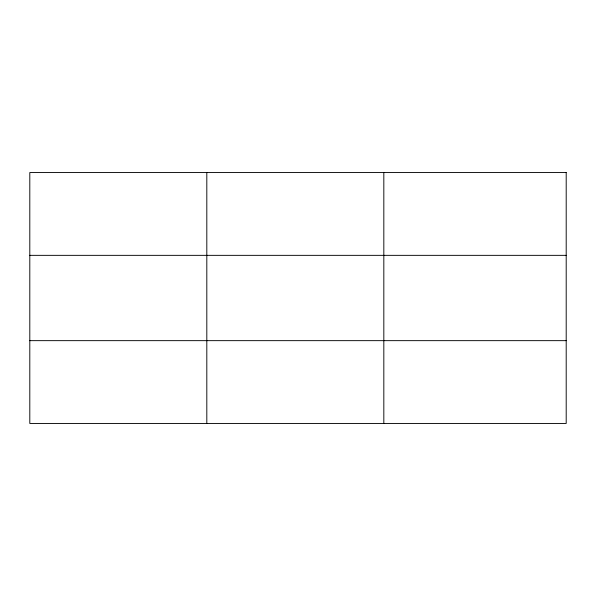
<?xml version="1.0" encoding="UTF-8"?>
<svg xmlns="http://www.w3.org/2000/svg" width="596" height="596" viewBox="0 0 596 596"><rect width="100%" height="100%" fill="white"/><g stroke="black" fill="none" stroke-linecap="round" stroke-linejoin="round"><path stroke-width="0.89" d="M206.812 172.557L206.812 423.443M383.824 172.557L383.824 423.443M29.8 255.349L566.2 255.349M29.8 340.651L566.2 340.651M566.2 172.557L566.2 423.443L29.8 423.443L29.8 172.557L566.2 172.557"/></g></svg>
